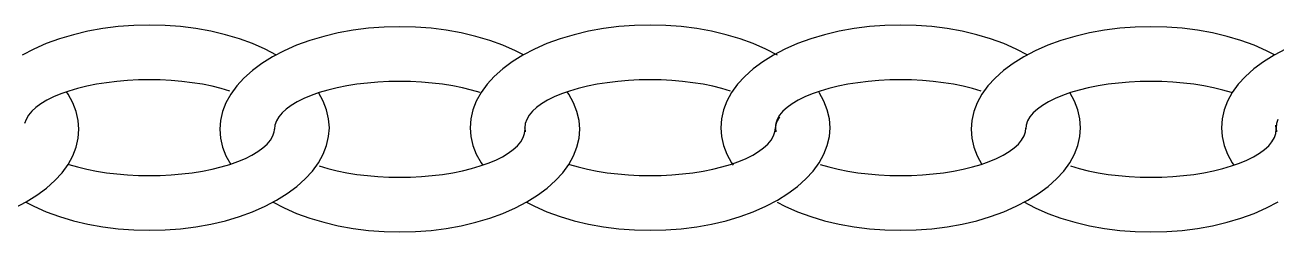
# Model space of a CAD drawing. Extents: x 88 to 321, y 172 to 272.
# Drawn here: x 205.6 to 233.08, y 231.88 to 236.42 of the extents above; entities that cross this region are included whole.
import ezdxf

# ---------------------------------------------------------------- set-up
doc = ezdxf.new("R2010")
doc.units = 0
doc.layers.get('0').update_dxf_attribs({"linetype": 'CONTINUOUS'})

msp = doc.modelspace()

# ---------------------------------------------------------------- linework, layer by layer
at = {"color": 7, "linetype": 'CONTINUOUS'}
for p, q in [((207.644, 236.386), (207.307, 236.343)), ((207.986, 236.411), (207.644, 236.386)), ((208.33, 236.42), (207.986, 236.411)), ((208.674, 236.411), (208.33, 236.42)), ((209.016, 236.386), (208.674, 236.411)), ((209.352, 236.343), (209.016, 236.386)), ((213.481, 236.376), (213.14, 236.35)), ((213.826, 236.384), (213.481, 236.376)), ((214.17, 236.376), (213.826, 236.384)), ((214.512, 236.35), (214.17, 236.376)), ((218.636, 236.386), (218.299, 236.343)), ((218.977, 236.411), (218.636, 236.386)), ((219.322, 236.42), (218.977, 236.411)), ((219.666, 236.411), (219.322, 236.42)), ((220.007, 236.386), (219.666, 236.411)), ((220.344, 236.343), (220.007, 236.386)), ((224.136, 236.386), (223.799, 236.343)), ((224.477, 236.411), (224.136, 236.386)), ((224.822, 236.42), (224.477, 236.411)), ((225.166, 236.411), (224.822, 236.42)), ((225.507, 236.386), (225.166, 236.411)), ((225.844, 236.343), (225.507, 236.386)), ((229.973, 236.376), (229.632, 236.35)), ((230.317, 236.384), (229.973, 236.376)), ((230.662, 236.376), (230.317, 236.384)), ((231.003, 236.35), (230.662, 236.376)), ((206.355, 236.119), (206.064, 236.013)), ((206.66, 236.209), (206.355, 236.119)), ((206.979, 236.284), (206.66, 236.209)), ((207.307, 236.343), (206.979, 236.284)), ((209.681, 236.284), (209.352, 236.343)), ((209.999, 236.209), (209.681, 236.284)), ((210.305, 236.119), (209.999, 236.209)), ((210.595, 236.013), (210.305, 236.119)), ((212.156, 236.173), (211.851, 236.083)), ((212.475, 236.248), (212.156, 236.173)), ((212.803, 236.308), (212.475, 236.248)), ((213.14, 236.35), (212.803, 236.308)), ((214.848, 236.308), (214.512, 236.35)), ((215.177, 236.248), (214.848, 236.308)), ((215.495, 236.173), (215.177, 236.248)), ((215.801, 236.083), (215.495, 236.173)), ((217.347, 236.119), (217.056, 236.013)), ((217.652, 236.209), (217.347, 236.119)), ((217.971, 236.284), (217.652, 236.209)), ((218.299, 236.343), (217.971, 236.284)), ((220.673, 236.284), (220.344, 236.343)), ((220.991, 236.209), (220.673, 236.284)), ((221.297, 236.119), (220.991, 236.209)), ((221.587, 236.013), (221.297, 236.119)), ((222.847, 236.119), (222.556, 236.013)), ((223.152, 236.209), (222.847, 236.119)), ((223.471, 236.284), (223.152, 236.209)), ((223.799, 236.343), (223.471, 236.284)), ((226.173, 236.284), (225.844, 236.343)), ((226.491, 236.209), (226.173, 236.284)), ((226.797, 236.119), (226.491, 236.209)), ((227.087, 236.013), (226.797, 236.119)), ((228.648, 236.173), (228.342, 236.083)), ((228.967, 236.248), (228.648, 236.173)), ((229.295, 236.308), (228.967, 236.248)), ((229.632, 236.35), (229.295, 236.308)), ((231.34, 236.308), (231.003, 236.35)), ((231.668, 236.248), (231.34, 236.308)), ((231.987, 236.173), (231.668, 236.248)), ((232.292, 236.083), (231.987, 236.173)), ((205.791, 235.894), (205.537, 235.761)), ((206.064, 236.013), (205.791, 235.894)), ((210.869, 235.894), (210.595, 236.013)), ((211.123, 235.761), (210.869, 235.894)), ((211.287, 235.858), (211.033, 235.725)), ((211.56, 235.977), (211.287, 235.858)), ((211.851, 236.083), (211.56, 235.977)), ((216.091, 235.977), (215.801, 236.083)), ((216.365, 235.858), (216.091, 235.977)), ((216.539, 235.767), (216.365, 235.858)), ((216.783, 235.894), (216.529, 235.761)), ((217.056, 236.013), (216.783, 235.894)), ((221.861, 235.894), (221.587, 236.013)), ((222.115, 235.761), (221.861, 235.894)), ((222.283, 235.894), (222.029, 235.761)), ((222.556, 236.013), (222.283, 235.894)), ((227.361, 235.894), (227.087, 236.013)), ((227.615, 235.761), (227.361, 235.894)), ((227.778, 235.858), (227.524, 235.725)), ((228.052, 235.977), (227.778, 235.858)), ((228.342, 236.083), (228.052, 235.977)), ((232.583, 235.977), (232.292, 236.083)), ((232.856, 235.858), (232.583, 235.977)), ((233.031, 235.767), (232.856, 235.858)), ((233.274, 235.894), (233.02, 235.761)), ((210.8, 235.58), (210.59, 235.425)), ((211.033, 235.725), (210.8, 235.58)), ((216.296, 235.616), (216.086, 235.461)), ((216.529, 235.761), (216.296, 235.616)), ((221.796, 235.616), (221.586, 235.461)), ((222.029, 235.761), (221.796, 235.616)), ((227.292, 235.58), (227.082, 235.425)), ((227.524, 235.725), (227.292, 235.58)), ((232.788, 235.616), (232.578, 235.461)), ((233.02, 235.761), (232.788, 235.616)), ((210.59, 235.425), (210.405, 235.259)), ((215.901, 235.295), (215.742, 235.121)), ((216.086, 235.461), (215.901, 235.295)), ((221.401, 235.295), (221.242, 235.121)), ((221.586, 235.461), (221.401, 235.295)), ((227.082, 235.425), (226.897, 235.259)), ((232.393, 235.295), (232.233, 235.121)), ((232.578, 235.461), (232.393, 235.295)), ((206.752, 235.03), (206.562, 234.974)), ((206.955, 235.079), (206.752, 235.03)), ((207.168, 235.122), (206.955, 235.079)), ((207.389, 235.157), (207.168, 235.122)), ((207.618, 235.184), (207.389, 235.157)), ((207.852, 235.204), (207.618, 235.184)), ((208.09, 235.216), (207.852, 235.204)), ((208.33, 235.22), (208.09, 235.216)), ((208.569, 235.216), (208.33, 235.22)), ((208.807, 235.204), (208.569, 235.216)), ((209.042, 235.184), (208.807, 235.204)), ((209.27, 235.157), (209.042, 235.184)), ((209.492, 235.122), (209.27, 235.157)), ((209.705, 235.079), (209.492, 235.122)), ((209.907, 235.03), (209.705, 235.079)), ((210.097, 234.974), (209.907, 235.03)), ((210.246, 235.085), (210.114, 234.904)), ((210.405, 235.259), (210.246, 235.085)), ((212.248, 234.994), (212.058, 234.939)), ((212.451, 235.044), (212.248, 234.994)), ((212.663, 235.086), (212.451, 235.044)), ((212.885, 235.121), (212.663, 235.086)), ((213.114, 235.148), (212.885, 235.121)), ((213.348, 235.168), (213.114, 235.148)), ((213.586, 235.18), (213.348, 235.168)), ((213.826, 235.184), (213.586, 235.18)), ((214.065, 235.18), (213.826, 235.184)), ((214.303, 235.168), (214.065, 235.18)), ((214.537, 235.148), (214.303, 235.168)), ((214.766, 235.121), (214.537, 235.148)), ((214.988, 235.086), (214.766, 235.121)), ((215.201, 235.044), (214.988, 235.086)), ((215.403, 234.994), (215.201, 235.044)), ((215.593, 234.939), (215.403, 234.994)), ((215.742, 235.121), (215.61, 234.94)), ((217.744, 235.03), (217.554, 234.974)), ((217.947, 235.079), (217.744, 235.03)), ((218.159, 235.122), (217.947, 235.079)), ((218.381, 235.157), (218.159, 235.122)), ((218.61, 235.184), (218.381, 235.157)), ((218.844, 235.204), (218.61, 235.184)), ((219.082, 235.216), (218.844, 235.204)), ((219.322, 235.22), (219.082, 235.216)), ((219.561, 235.216), (219.322, 235.22)), ((219.799, 235.204), (219.561, 235.216)), ((220.033, 235.184), (219.799, 235.204)), ((220.262, 235.157), (220.033, 235.184)), ((220.484, 235.122), (220.262, 235.157)), ((220.697, 235.079), (220.484, 235.122)), ((220.899, 235.03), (220.697, 235.079)), ((221.089, 234.974), (220.899, 235.03)), ((221.242, 235.121), (221.11, 234.94)), ((223.244, 235.03), (223.054, 234.974)), ((223.447, 235.079), (223.244, 235.03)), ((223.659, 235.122), (223.447, 235.079)), ((223.881, 235.157), (223.659, 235.122)), ((224.11, 235.184), (223.881, 235.157)), ((224.344, 235.204), (224.11, 235.184)), ((224.582, 235.216), (224.344, 235.204)), ((224.822, 235.22), (224.582, 235.216)), ((225.061, 235.216), (224.822, 235.22)), ((225.299, 235.204), (225.061, 235.216)), ((225.533, 235.184), (225.299, 235.204)), ((225.762, 235.157), (225.533, 235.184)), ((225.984, 235.122), (225.762, 235.157)), ((226.197, 235.079), (225.984, 235.122)), ((226.399, 235.03), (226.197, 235.079)), ((226.589, 234.974), (226.399, 235.03)), ((226.738, 235.085), (226.606, 234.904)), ((226.897, 235.259), (226.738, 235.085)), ((228.74, 234.994), (228.55, 234.939)), ((228.942, 235.044), (228.74, 234.994)), ((229.155, 235.086), (228.942, 235.044)), ((229.377, 235.121), (229.155, 235.086)), ((229.606, 235.148), (229.377, 235.121)), ((229.84, 235.168), (229.606, 235.148)), ((230.078, 235.18), (229.84, 235.168)), ((230.317, 235.184), (230.078, 235.18)), ((230.557, 235.18), (230.317, 235.184)), ((230.795, 235.168), (230.557, 235.18)), ((231.029, 235.148), (230.795, 235.168)), ((231.258, 235.121), (231.029, 235.148)), ((231.48, 235.086), (231.258, 235.121)), ((231.692, 235.044), (231.48, 235.086)), ((231.895, 234.994), (231.692, 235.044)), ((232.085, 234.939), (231.895, 234.994)), ((232.233, 235.121), (232.102, 234.94)), ((206.077, 234.772), (205.948, 234.695)), ((206.223, 234.845), (206.077, 234.772)), ((206.385, 234.912), (206.223, 234.845)), ((206.562, 234.974), (206.385, 234.912)), ((206.546, 234.904), (206.508, 234.955)), ((206.649, 234.717), (206.546, 234.904)), ((206.724, 234.525), (206.649, 234.717)), ((210.01, 234.717), (209.936, 234.525)), ((210.114, 234.904), (210.01, 234.717)), ((211.573, 234.736), (211.444, 234.659)), ((211.719, 234.809), (211.573, 234.736)), ((211.881, 234.877), (211.719, 234.809)), ((212.058, 234.939), (211.881, 234.877)), ((212.145, 234.752), (212.042, 234.94)), ((212.22, 234.561), (212.145, 234.752)), ((215.506, 234.752), (215.432, 234.561)), ((215.61, 234.94), (215.506, 234.752)), ((217.069, 234.772), (216.94, 234.695)), ((217.215, 234.845), (217.069, 234.772)), ((217.377, 234.912), (217.215, 234.845)), ((217.554, 234.974), (217.377, 234.912)), ((217.537, 234.904), (217.5, 234.955)), ((217.641, 234.717), (217.537, 234.904)), ((217.716, 234.525), (217.641, 234.717)), ((221.006, 234.752), (220.932, 234.561)), ((221.11, 234.94), (221.006, 234.752)), ((222.569, 234.772), (222.44, 234.695)), ((222.715, 234.845), (222.569, 234.772)), ((222.877, 234.912), (222.715, 234.845)), ((223.054, 234.974), (222.877, 234.912)), ((223.137, 234.752), (223.033, 234.94)), ((223.212, 234.561), (223.137, 234.752)), ((226.502, 234.717), (226.427, 234.525)), ((226.606, 234.904), (226.502, 234.717)), ((228.065, 234.736), (227.936, 234.659)), ((228.211, 234.809), (228.065, 234.736)), ((228.373, 234.877), (228.211, 234.809)), ((228.55, 234.939), (228.373, 234.877)), ((228.637, 234.752), (228.533, 234.94)), ((228.712, 234.561), (228.637, 234.752)), ((231.998, 234.752), (231.923, 234.561)), ((232.102, 234.94), (231.998, 234.752)), ((232.098, 234.934), (232.085, 234.939)), ((205.673, 234.442), (205.622, 234.352)), ((205.746, 234.529), (205.673, 234.442)), ((205.837, 234.614), (205.746, 234.529)), ((205.948, 234.695), (205.837, 234.614)), ((206.769, 234.33), (206.724, 234.525)), ((209.936, 234.525), (209.891, 234.33)), ((211.242, 234.493), (211.169, 234.406)), ((211.333, 234.578), (211.242, 234.493)), ((211.444, 234.659), (211.333, 234.578)), ((212.265, 234.366), (212.22, 234.561)), ((215.432, 234.561), (215.387, 234.366)), ((216.665, 234.442), (216.613, 234.352)), ((216.737, 234.529), (216.665, 234.442)), ((216.829, 234.614), (216.737, 234.529)), ((216.94, 234.695), (216.829, 234.614)), ((217.761, 234.33), (217.716, 234.525)), ((220.932, 234.561), (220.887, 234.366)), ((222.165, 234.442), (222.113, 234.352)), ((222.237, 234.529), (222.165, 234.442)), ((222.329, 234.614), (222.237, 234.529)), ((222.44, 234.695), (222.329, 234.614)), ((223.257, 234.366), (223.212, 234.561)), ((226.427, 234.525), (226.383, 234.33)), ((227.733, 234.493), (227.661, 234.406)), ((227.825, 234.578), (227.733, 234.493)), ((227.936, 234.659), (227.825, 234.578)), ((228.757, 234.366), (228.712, 234.561)), ((231.923, 234.561), (231.878, 234.366)), ((205.622, 234.352), (205.59, 234.262)), ((206.784, 234.134), (206.769, 234.33)), ((209.891, 234.33), (209.876, 234.134)), ((211.069, 234.078), (211.08, 234.17)), ((211.086, 234.226), (211.076, 234.134)), ((211.117, 234.317), (211.086, 234.226)), ((211.169, 234.406), (211.117, 234.317)), ((212.28, 234.17), (212.265, 234.366)), ((212.265, 233.974), (212.28, 234.17)), ((215.387, 234.366), (215.372, 234.17)), ((215.372, 234.17), (215.387, 233.974)), ((216.582, 234.262), (216.572, 234.17)), ((216.572, 234.17), (216.582, 234.078)), ((216.576, 234.134), (216.572, 234.17)), ((216.613, 234.352), (216.582, 234.262)), ((217.776, 234.134), (217.761, 234.33)), ((220.887, 234.366), (220.872, 234.17)), ((220.872, 234.17), (220.887, 233.974)), ((222.061, 234.078), (222.072, 234.17)), ((222.078, 234.226), (222.067, 234.134)), ((222.082, 234.262), (222.072, 234.17)), ((222.072, 234.17), (222.082, 234.078)), ((222.076, 234.134), (222.072, 234.17)), ((222.109, 234.317), (222.078, 234.226)), ((222.113, 234.352), (222.082, 234.262)), ((222.161, 234.406), (222.109, 234.317)), ((223.272, 234.17), (223.257, 234.366)), ((223.257, 233.974), (223.272, 234.17)), ((226.383, 234.33), (226.367, 234.134)), ((227.561, 234.078), (227.572, 234.17)), ((227.578, 234.226), (227.567, 234.134)), ((227.609, 234.317), (227.578, 234.226)), ((227.661, 234.406), (227.609, 234.317)), ((228.772, 234.17), (228.757, 234.366)), ((228.757, 233.974), (228.772, 234.17)), ((231.878, 234.366), (231.863, 234.17)), ((231.863, 234.17), (231.878, 233.974)), ((233.067, 234.134), (233.057, 234.226)), ((233.074, 234.262), (233.063, 234.17)), ((233.063, 234.17), (233.074, 234.078)), ((233.105, 234.352), (233.074, 234.262)), ((206.724, 233.743), (206.769, 233.938)), ((206.769, 233.938), (206.784, 234.134)), ((209.876, 234.134), (209.891, 233.938)), ((209.891, 233.938), (209.936, 233.743)), ((210.914, 233.811), (210.986, 233.898)), ((210.986, 233.898), (211.038, 233.988)), ((211.038, 233.988), (211.069, 234.078)), ((212.22, 233.779), (212.265, 233.974)), ((215.387, 233.974), (215.432, 233.779)), ((216.482, 233.862), (216.534, 233.952)), ((216.534, 233.952), (216.565, 234.043)), ((216.565, 234.043), (216.576, 234.134)), ((217.716, 233.743), (217.761, 233.938)), ((217.761, 233.938), (217.776, 234.134)), ((220.887, 233.974), (220.932, 233.779)), ((221.906, 233.811), (221.978, 233.898)), ((221.978, 233.898), (222.03, 233.988)), ((222.03, 233.988), (222.061, 234.078)), ((223.212, 233.779), (223.257, 233.974)), ((226.367, 234.134), (226.383, 233.938)), ((226.383, 233.938), (226.427, 233.743)), ((227.406, 233.811), (227.478, 233.898)), ((227.478, 233.898), (227.53, 233.988)), ((227.53, 233.988), (227.561, 234.078)), ((228.712, 233.779), (228.757, 233.974)), ((231.878, 233.974), (231.923, 233.779)), ((232.974, 233.862), (233.026, 233.952)), ((233.026, 233.952), (233.057, 234.043)), ((233.057, 234.043), (233.067, 234.134)), ((206.649, 233.552), (206.724, 233.743)), ((209.936, 233.743), (210.01, 233.552)), ((210.582, 233.568), (210.711, 233.645)), ((210.711, 233.645), (210.822, 233.726)), ((210.822, 233.726), (210.914, 233.811)), ((212.145, 233.588), (212.22, 233.779)), ((215.432, 233.779), (215.506, 233.588)), ((216.207, 233.609), (216.318, 233.69)), ((216.318, 233.69), (216.41, 233.775)), ((216.41, 233.775), (216.482, 233.862)), ((217.641, 233.552), (217.716, 233.743)), ((220.932, 233.779), (221.006, 233.588)), ((221.574, 233.568), (221.703, 233.645)), ((221.703, 233.645), (221.814, 233.726)), ((221.814, 233.726), (221.906, 233.811)), ((223.137, 233.588), (223.212, 233.779)), ((226.427, 233.743), (226.502, 233.552)), ((227.074, 233.568), (227.203, 233.645)), ((227.203, 233.645), (227.314, 233.726)), ((227.314, 233.726), (227.406, 233.811)), ((228.637, 233.588), (228.712, 233.779)), ((231.923, 233.779), (231.998, 233.588)), ((232.699, 233.609), (232.81, 233.69)), ((232.81, 233.69), (232.902, 233.775)), ((232.902, 233.775), (232.974, 233.862)), ((206.414, 233.183), (206.546, 233.365)), ((206.546, 233.365), (206.649, 233.552)), ((206.562, 233.366), (206.752, 233.31)), ((209.907, 233.31), (210.097, 233.366)), ((210.01, 233.552), (210.114, 233.365)), ((210.097, 233.366), (210.274, 233.428)), ((210.274, 233.428), (210.436, 233.495)), ((210.436, 233.495), (210.582, 233.568)), ((211.91, 233.219), (212.042, 233.4)), ((212.042, 233.4), (212.145, 233.588)), ((215.506, 233.588), (215.61, 233.4)), ((215.593, 233.33), (215.77, 233.392)), ((215.61, 233.4), (215.647, 233.349)), ((215.77, 233.392), (215.932, 233.459)), ((215.932, 233.459), (216.078, 233.532)), ((216.078, 233.532), (216.207, 233.609)), ((217.406, 233.183), (217.537, 233.365)), ((217.537, 233.365), (217.641, 233.552)), ((217.554, 233.366), (217.744, 233.31)), ((220.899, 233.31), (221.089, 233.366)), ((221.006, 233.588), (221.11, 233.4)), ((221.089, 233.366), (221.266, 233.428)), ((221.11, 233.4), (221.147, 233.349)), ((221.266, 233.428), (221.428, 233.495)), ((221.428, 233.495), (221.574, 233.568)), ((222.901, 233.219), (223.033, 233.4)), ((223.033, 233.4), (223.137, 233.588)), ((223.054, 233.366), (223.244, 233.31)), ((226.399, 233.31), (226.589, 233.366)), ((226.502, 233.552), (226.606, 233.365)), ((226.589, 233.366), (226.766, 233.428)), ((226.766, 233.428), (226.928, 233.495)), ((226.928, 233.495), (227.074, 233.568)), ((228.401, 233.219), (228.533, 233.4)), ((228.533, 233.4), (228.637, 233.588)), ((231.998, 233.588), (232.102, 233.4)), ((232.085, 233.33), (232.262, 233.392)), ((232.102, 233.4), (232.139, 233.349)), ((232.262, 233.392), (232.424, 233.459)), ((232.424, 233.459), (232.57, 233.532)), ((232.57, 233.532), (232.699, 233.609)), ((206.255, 233.009), (206.414, 233.183)), ((206.752, 233.31), (206.955, 233.261)), ((206.955, 233.261), (207.168, 233.218)), ((207.168, 233.218), (207.389, 233.183)), ((207.389, 233.183), (207.618, 233.156)), ((207.618, 233.156), (207.852, 233.136)), ((207.852, 233.136), (208.09, 233.124)), ((208.09, 233.124), (208.33, 233.12)), ((208.33, 233.12), (208.569, 233.124)), ((208.569, 233.124), (208.807, 233.136)), ((208.807, 233.136), (209.042, 233.156)), ((209.042, 233.156), (209.27, 233.183)), ((209.27, 233.183), (209.492, 233.218)), ((209.492, 233.218), (209.705, 233.261)), ((209.705, 233.261), (209.907, 233.31)), ((211.751, 233.045), (211.91, 233.219)), ((212.058, 233.33), (212.248, 233.274)), ((212.248, 233.274), (212.451, 233.225)), ((212.451, 233.225), (212.663, 233.183)), ((212.663, 233.183), (212.885, 233.147)), ((212.885, 233.147), (213.114, 233.12)), ((213.114, 233.12), (213.348, 233.1)), ((213.348, 233.1), (213.586, 233.088)), ((213.586, 233.088), (213.826, 233.084)), ((213.826, 233.084), (214.065, 233.088)), ((214.065, 233.088), (214.303, 233.1)), ((214.303, 233.1), (214.537, 233.12)), ((214.537, 233.12), (214.766, 233.147)), ((214.766, 233.147), (214.988, 233.183)), ((214.988, 233.183), (215.201, 233.225)), ((215.201, 233.225), (215.403, 233.274)), ((215.403, 233.274), (215.593, 233.33)), ((217.246, 233.009), (217.406, 233.183)), ((217.744, 233.31), (217.947, 233.261)), ((217.947, 233.261), (218.159, 233.218)), ((218.159, 233.218), (218.381, 233.183)), ((218.381, 233.183), (218.61, 233.156)), ((218.61, 233.156), (218.844, 233.136)), ((218.844, 233.136), (219.082, 233.124)), ((219.082, 233.124), (219.322, 233.12)), ((219.322, 233.12), (219.561, 233.124)), ((219.561, 233.124), (219.799, 233.136)), ((219.799, 233.136), (220.033, 233.156)), ((220.033, 233.156), (220.262, 233.183)), ((220.262, 233.183), (220.484, 233.218)), ((220.484, 233.218), (220.697, 233.261)), ((220.697, 233.261), (220.899, 233.31)), ((222.742, 233.045), (222.901, 233.219)), ((223.244, 233.31), (223.447, 233.261)), ((223.447, 233.261), (223.659, 233.218)), ((223.659, 233.218), (223.881, 233.183)), ((223.881, 233.183), (224.11, 233.156)), ((224.11, 233.156), (224.344, 233.136)), ((224.344, 233.136), (224.582, 233.124)), ((224.582, 233.124), (224.822, 233.12)), ((224.822, 233.12), (225.061, 233.124)), ((225.061, 233.124), (225.299, 233.136)), ((225.299, 233.136), (225.533, 233.156)), ((225.533, 233.156), (225.762, 233.183)), ((225.762, 233.183), (225.984, 233.218)), ((225.984, 233.218), (226.197, 233.261)), ((226.197, 233.261), (226.399, 233.31)), ((228.242, 233.045), (228.401, 233.219)), ((228.55, 233.33), (228.74, 233.274)), ((228.74, 233.274), (228.942, 233.225)), ((228.942, 233.225), (229.155, 233.183)), ((229.155, 233.183), (229.377, 233.147)), ((229.377, 233.147), (229.606, 233.12)), ((229.606, 233.12), (229.84, 233.1)), ((229.84, 233.1), (230.078, 233.088)), ((230.078, 233.088), (230.317, 233.084)), ((230.317, 233.084), (230.557, 233.088)), ((230.557, 233.088), (230.795, 233.1)), ((230.795, 233.1), (231.029, 233.12)), ((231.029, 233.12), (231.258, 233.147)), ((231.258, 233.147), (231.48, 233.183)), ((231.48, 233.183), (231.692, 233.225)), ((231.692, 233.225), (231.895, 233.274)), ((231.895, 233.274), (232.085, 233.33)), ((205.86, 232.688), (206.07, 232.844)), ((206.07, 232.844), (206.255, 233.009)), ((211.356, 232.724), (211.565, 232.879)), ((211.565, 232.879), (211.751, 233.045)), ((216.852, 232.688), (217.061, 232.844)), ((217.061, 232.844), (217.246, 233.009)), ((222.347, 232.724), (222.557, 232.879)), ((222.557, 232.879), (222.742, 233.045)), ((227.847, 232.724), (228.057, 232.879)), ((228.057, 232.879), (228.242, 233.045)), ((205.373, 232.411), (205.627, 232.543)), ((205.616, 232.538), (205.791, 232.446)), ((205.627, 232.543), (205.86, 232.688)), ((210.869, 232.446), (211.123, 232.579)), ((211.033, 232.543), (211.287, 232.411)), ((211.123, 232.579), (211.356, 232.724)), ((216.365, 232.411), (216.619, 232.543)), ((216.609, 232.537), (216.783, 232.446)), ((216.619, 232.543), (216.852, 232.688)), ((221.861, 232.446), (222.115, 232.579)), ((222.109, 232.537), (222.283, 232.446)), ((222.115, 232.579), (222.347, 232.724)), ((227.361, 232.446), (227.615, 232.579)), ((227.524, 232.543), (227.778, 232.411)), ((227.615, 232.579), (227.847, 232.724)), ((232.856, 232.411), (233.111, 232.543)), ((205.791, 232.446), (206.064, 232.327)), ((206.064, 232.327), (206.355, 232.221)), ((210.305, 232.221), (210.595, 232.327)), ((210.595, 232.327), (210.869, 232.446)), ((211.287, 232.411), (211.56, 232.291)), ((211.56, 232.291), (211.851, 232.186)), ((215.801, 232.186), (216.091, 232.291)), ((216.091, 232.291), (216.365, 232.411)), ((216.783, 232.446), (217.056, 232.327)), ((217.056, 232.327), (217.347, 232.221)), ((221.297, 232.221), (221.587, 232.327)), ((221.587, 232.327), (221.861, 232.446)), ((222.283, 232.446), (222.556, 232.327)), ((222.556, 232.327), (222.847, 232.221)), ((226.797, 232.221), (227.087, 232.327)), ((227.087, 232.327), (227.361, 232.446)), ((227.778, 232.411), (228.052, 232.291)), ((228.052, 232.291), (228.342, 232.186)), ((232.292, 232.186), (232.583, 232.291)), ((232.583, 232.291), (232.856, 232.411)), ((206.355, 232.221), (206.66, 232.131)), ((206.66, 232.131), (206.979, 232.056)), ((206.979, 232.056), (207.307, 231.997)), ((207.307, 231.997), (207.644, 231.954)), ((209.016, 231.954), (209.352, 231.997)), ((209.352, 231.997), (209.681, 232.056)), ((209.681, 232.056), (209.999, 232.131)), ((209.999, 232.131), (210.305, 232.221)), ((211.851, 232.186), (212.156, 232.095)), ((212.156, 232.095), (212.475, 232.02)), ((212.475, 232.02), (212.803, 231.961)), ((214.848, 231.961), (215.177, 232.02)), ((215.177, 232.02), (215.495, 232.095)), ((215.495, 232.095), (215.801, 232.186)), ((217.347, 232.221), (217.652, 232.131)), ((217.652, 232.131), (217.971, 232.056)), ((217.971, 232.056), (218.299, 231.997)), ((218.299, 231.997), (218.636, 231.954)), ((220.007, 231.954), (220.344, 231.997)), ((220.344, 231.997), (220.673, 232.056)), ((220.673, 232.056), (220.991, 232.131)), ((220.991, 232.131), (221.297, 232.221)), ((222.847, 232.221), (223.152, 232.131)), ((223.152, 232.131), (223.471, 232.056)), ((223.471, 232.056), (223.799, 231.997)), ((223.799, 231.997), (224.136, 231.954)), ((225.507, 231.954), (225.844, 231.997)), ((225.844, 231.997), (226.173, 232.056)), ((226.173, 232.056), (226.491, 232.131)), ((226.491, 232.131), (226.797, 232.221)), ((228.342, 232.186), (228.648, 232.095)), ((228.648, 232.095), (228.967, 232.02)), ((228.967, 232.02), (229.295, 231.961)), ((231.34, 231.961), (231.668, 232.02)), ((231.668, 232.02), (231.987, 232.095)), ((231.987, 232.095), (232.292, 232.186)), ((207.644, 231.954), (207.986, 231.929)), ((207.986, 231.929), (208.33, 231.92)), ((208.33, 231.92), (208.674, 231.929)), ((208.674, 231.929), (209.016, 231.954)), ((212.803, 231.961), (213.14, 231.918)), ((213.14, 231.918), (213.481, 231.893)), ((213.481, 231.893), (213.826, 231.884)), ((213.826, 231.884), (214.17, 231.893)), ((214.17, 231.893), (214.512, 231.918)), ((214.512, 231.918), (214.848, 231.961)), ((218.636, 231.954), (218.977, 231.929)), ((218.977, 231.929), (219.322, 231.92)), ((219.322, 231.92), (219.666, 231.929)), ((219.666, 231.929), (220.007, 231.954)), ((224.136, 231.954), (224.477, 231.929)), ((224.477, 231.929), (224.822, 231.92)), ((224.822, 231.92), (225.166, 231.929)), ((225.166, 231.929), (225.507, 231.954)), ((229.295, 231.961), (229.632, 231.918)), ((229.632, 231.918), (229.973, 231.893)), ((229.973, 231.893), (230.317, 231.884)), ((230.317, 231.884), (230.662, 231.893)), ((230.662, 231.893), (231.003, 231.918)), ((231.003, 231.918), (231.34, 231.961))]:
    msp.add_line(p, q, dxfattribs=at)

doc.saveas('drawing.dxf')
